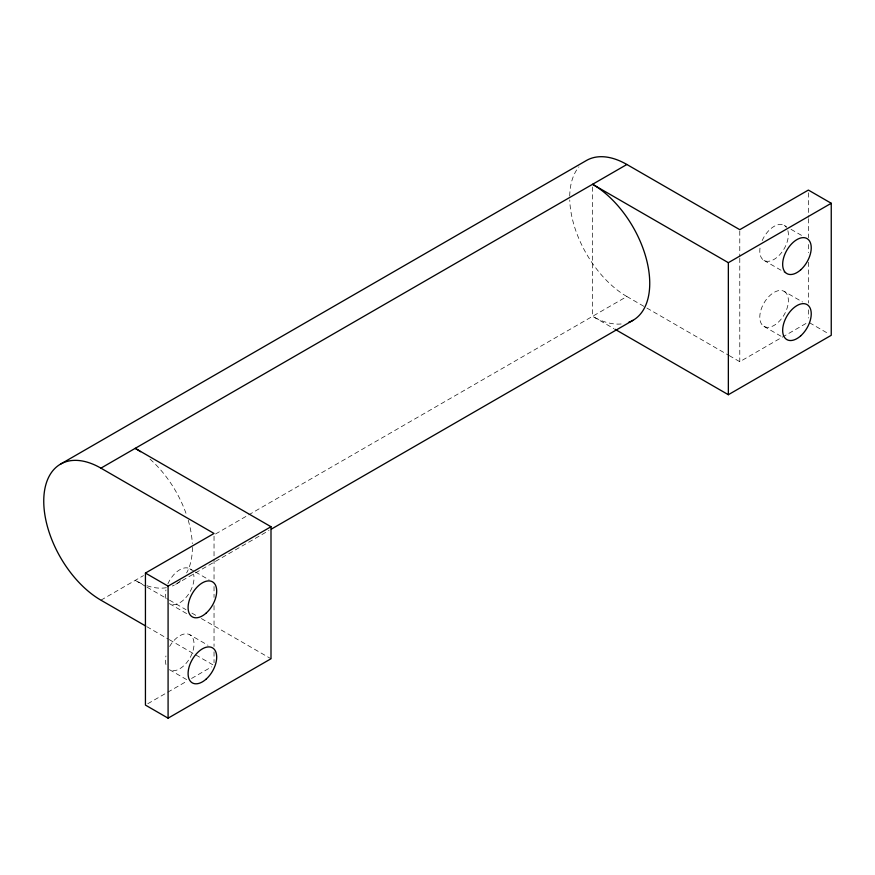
<?xml version="1.0" encoding="UTF-8"?>
<svg xmlns="http://www.w3.org/2000/svg" width="875" height="875" viewBox="0 0 875 875"><rect width="100%" height="100%" fill="white"/><g stroke="black" fill="none" stroke-linecap="round" stroke-linejoin="round"><path stroke-width="0.66" stroke-dasharray="4.38 3.28" d="M100.92 600.173L143.489 575.597M215.578 533.969L247.494 515.55M248.675 514.872L626.872 296.516L645.684 307.377M175.645 584.369L269.008 530.469M729.192 355.589L739.78 361.703L808.38 322.098M147.798 703.719L186.834 681.188M191.559 678.453L211.673 666.848M784.186 225.378L786.472 226.691M791.044 229.338L802.484 235.933M763.973 260.389L785.695 272.923M784.186 291.386A20.213 11.67 -60 0 1 777.777 322.7A20.213 11.67 -60 0 1 760.277 312.594A20.213 11.67 -60 0 1 784.186 291.386L802.484 301.952M809.528 322.755L828.964 333.977M763.973 326.397L782.272 336.962M646.866 308.055L728.022 354.911M592.572 187.02L592.572 316.323L613.823 328.584M189.842 568.761L194.37 571.375M195.508 572.031L209.103 579.884M145.841 586.502L135.22 580.366A80.85 46.681 60 0 0 142.68 584.117M147.022 587.18L168.273 599.452M169.455 600.141L185.992 609.678M191.887 613.091L196.612 615.814M201.338 618.538L270.998 658.755M186.627 613.583L169.63 603.772A20.213 11.67 -60 0 0 186.878 596.433A20.213 11.67 -60 0 0 193.539 574.022M169.63 646.439A20.213 11.67 -60 0 1 189.842 634.769L207.966 645.236M146.869 626.708L168.077 638.947M169.258 639.625L212.855 664.803M186.627 679.591L169.63 669.78A20.213 11.67 -60 0 0 189.842 658.109A20.213 11.67 -60 0 0 189.842 634.769M808.38 192.795L808.38 217.295M808.38 218.652L808.38 237.705M808.38 244.519L808.38 252.678M808.38 262.205L808.38 303.045M808.38 309.848L808.38 318.008M739.78 231.033L739.78 256.9M739.78 258.256L739.78 361.703M214.036 536.178L214.036 557.955M214.036 559.311L214.036 581.087M214.036 586.534L214.036 597.428M214.036 605.587L214.036 646.428M214.036 651.864L214.036 662.758M621.152 323.98A80.85 46.681 60 0 1 592.572 316.323M166.338 587.694A80.85 46.681 60 0 1 143.927 584.62M150.019 459.134A80.85 46.681 60 0 1 186.594 515.058M188.223 520.231A80.85 46.681 60 0 1 192.303 543.627M192.391 547.356A80.85 46.681 60 0 1 186.637 572.895M180.578 580.727A80.85 46.681 60 0 1 172.364 585.987M626.872 296.516A80.85 46.681 60 0 1 569.745 199.97M569.712 196.077A80.85 46.681 60 0 1 578.922 166.884M165.933 664.519A20.213 11.67 -60 0 1 165.933 655.977M167.847 583.964A20.213 11.67 -60 0 1 191.439 570.041M165.933 598.5A20.213 11.67 -60 0 1 165.933 589.958M762.191 240.581A20.213 11.67 -60 0 1 786.461 227.478M787.883 230.639A20.213 11.67 -60 0 1 774.08 259.383A20.213 11.67 -60 0 1 760.277 246.575"/><path stroke-width="1.31" d="M60.495 464.144L586.447 160.486A80.85 46.681 60 0 1 626.872 164.489L739.78 229.677L808.38 190.072L831.25 203.273L831.25 335.3L728.35 394.712L615.005 329.273M145.698 626.019L100.92 600.173A80.85 46.681 60 0 1 43.75 501.156A80.85 46.681 60 0 1 100.92 468.147L626.872 164.489M140.547 451.708A80.85 46.681 60 0 0 135.22 448.339L270.998 526.728L270.998 658.755L168.088 718.167L145.436 705.086L145.436 573.059L214.036 533.455L100.92 468.147M145.436 573.059L168.088 586.141L270.998 526.728M628.556 322.383A80.85 46.681 60 0 0 646.461 259.383A80.85 46.681 60 0 0 592.572 184.297L728.35 262.686L831.25 203.273M271.37 529.102L632.997 320.327M728.35 262.686L728.35 394.712M168.088 586.141L168.088 718.167M800.647 335.902A20.213 11.67 -60 0 0 807.056 304.588A20.213 11.67 -60 0 0 783.147 325.795A20.213 11.67 -60 0 0 800.647 335.902M800.647 269.883A20.213 11.67 -60 0 0 807.056 238.58A20.213 11.67 -60 0 0 783.147 259.777A20.213 11.67 -60 0 0 800.647 269.883M206.095 679.164A20.213 11.67 -60 0 0 212.505 647.85A20.213 11.67 -60 0 0 188.584 669.058A20.213 11.67 -60 0 0 206.095 679.164M206.095 613.156A20.213 11.67 -60 0 0 212.505 581.842A20.213 11.67 -60 0 0 188.584 603.05A20.213 11.67 -60 0 0 206.095 613.156"/></g></svg>
